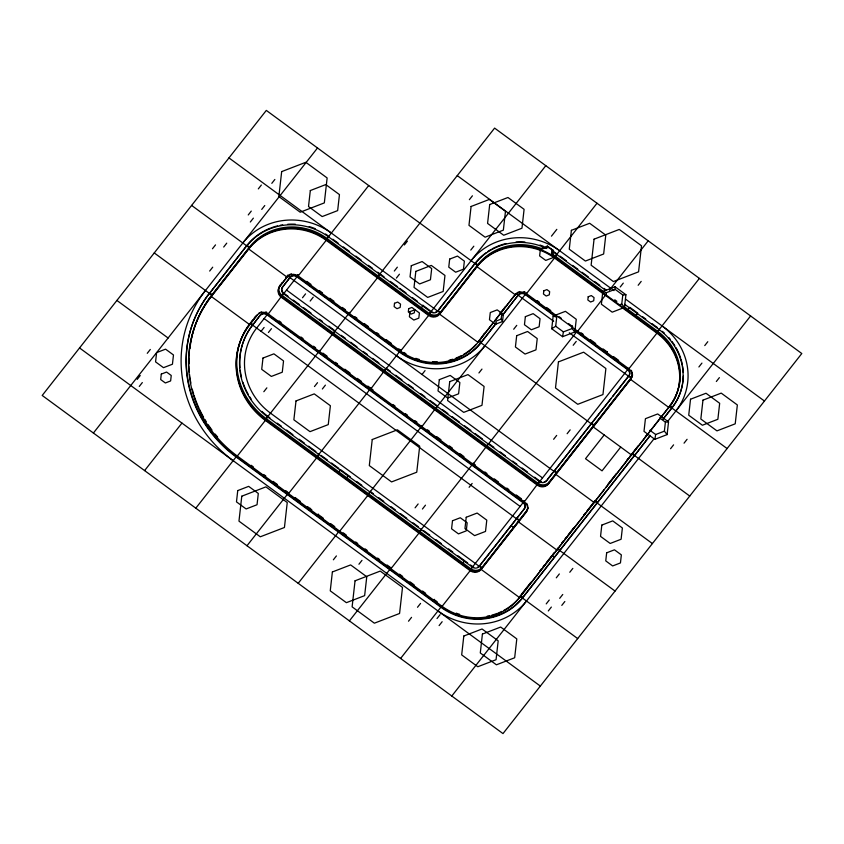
<?xml version="1.0" encoding="UTF-8"?>
<svg xmlns="http://www.w3.org/2000/svg" width="844" height="844" viewBox="0 0 844 844"><rect width="100%" height="100%" fill="white"/><g stroke="black" fill="none" stroke-linecap="round" stroke-linejoin="round"><path stroke-width="1.27" d="M502.518 321.543L503.319 314.379L497.2 309.885L490.269 312.554L489.457 319.728L495.586 324.223L502.518 321.543L501.157 319.116L501.737 314.021L499.996 312.744M540.434 248.758L539.622 255.922L545.751 260.416L552.683 257.747L553.485 250.573L547.366 246.079L540.434 248.758L542.629 248.927L547.545 247.028L553.485 250.573M551.322 255.31L551.892 250.225M551.723 328.749L553.158 316.057L565.427 311.331L576.262 319.285L574.838 331.966L562.568 336.703L551.723 328.749L555.7 326.248L556.713 317.238L553.158 316.057M574.838 331.966L572.105 328.538L572.401 325.963M602.806 291.518L601.382 304.209L612.216 312.164L624.486 307.427L625.921 294.735L615.076 286.781L602.806 291.518L606.372 292.689L615.086 289.334L622.777 294.978L625.921 294.735M606.076 295.263L606.372 292.689M624.486 307.427L621.764 303.988L622.777 294.978M667.108 434.597L668.543 421.905L657.698 413.95L645.428 418.687L644.004 431.379L654.849 439.334L667.108 434.597L664.386 431.157L665.399 422.148L659.628 417.917M562.568 336.703L563.402 331.892L572.105 328.538M654.849 439.334L655.672 434.523L664.386 431.157M495.586 324.223L496.24 321.015L501.157 319.116M649.975 435.926L522.489 598.069A58.827 55.419 20.3 0 1 440.863 607.226L236.067 456.952A122.633 115.522 20.3 0 1 209.449 293.438L247.028 245.33A58.827 55.419 20.3 0 1 262.716 231.805M209.449 293.438L247.028 245.33L249.423 247.092A55.831 52.602 20.3 0 1 326.913 238.398L429.311 313.535A7.976 7.512 20.3 0 0 440.378 312.291L477.725 264.784A55.831 52.602 20.3 0 1 541.363 248.547M477.525 567.231A4.99 4.695 20.3 0 0 479.519 565.765L524.335 508.763L479.297 566.366A4.99 4.695 20.3 0 1 472.376 567.147L267.58 416.862A68.797 64.809 20.3 0 1 252.651 325.14L260.342 315.034A4.99 4.695 20.3 0 1 267.263 314.253L523.259 502.117A4.99 4.695 20.3 0 1 524.683 508.246M252.651 325.14L260.342 315.034M260.121 315.635A4.99 4.695 20.3 0 1 267.042 314.865L267.263 314.253M632.62 374.863A7.976 7.512 20.3 0 1 631.323 377.5L630.605 379.42L548.431 483.939A7.976 7.512 20.3 0 1 543.262 486.766L542.228 486.819A7.976 7.512 20.3 0 1 537.364 485.184L281.379 297.331A7.976 7.512 20.3 0 1 278.446 293.248L278.214 292.267A7.976 7.512 20.3 0 1 279.638 286.696L281.854 282.867M574.553 329.983L627.841 369.092A4.99 4.695 20.3 0 1 628.917 375.738L546.522 480.858A4.99 4.695 20.3 0 1 539.611 481.629L283.616 293.775A4.99 4.695 20.3 0 1 282.529 287.129L290.231 277.032A4.99 4.695 20.3 0 1 297.141 276.252L399.539 351.389A58.827 55.419 20.3 0 0 481.175 342.231L495.787 323.642M282.529 287.129L289.998 277.634L290.231 277.032L287.825 275.271L287.118 277.191L279.638 286.696M283.616 293.775L283.837 293.174L288.015 296.244M289.998 277.634A4.99 4.695 20.3 0 1 296.919 276.853L298.312 274.764M236.067 456.952L236.288 456.351A122.633 115.522 20.3 0 1 209.671 292.836L212.076 294.598L211.359 296.518A119.637 112.706 20.3 0 0 237.322 456.045L442.119 606.33A55.831 52.602 20.3 0 0 519.598 597.636L669.503 406.281L727.095 448.544M246.807 245.931A58.827 55.419 20.3 0 1 328.432 236.774L328.664 236.162L326.195 240.318L298.185 275.956A7.976 7.512 20.3 0 0 287.118 277.191L248.716 249.012L249.423 247.092L212.076 294.598A119.637 112.706 20.3 0 0 189.921 348.572M267.58 416.862L267.801 416.261A68.797 64.809 20.3 0 1 261.872 411.397M318.241 352.433L319.633 350.344M334.815 331.344L335.036 330.743L319.496 351.526M348.118 314.422L349.511 312.333M287.266 494.521L287.488 493.919M379.631 274.342L379.863 273.741L377.764 272.201M318.779 454.431L319 453.829L316.542 457.986L288.521 493.613M369.44 390.002L370.832 387.913M386.014 368.923L386.236 368.322L390.413 371.381M296.919 276.853L399.317 351.99L400.71 349.912M338.465 532.089L338.687 531.488M369.978 492.01L370.199 491.398L373.333 493.698M328.432 236.774L430.83 311.911A4.99 4.695 20.3 0 0 437.751 311.13L437.973 310.529L440.378 312.291L439.661 314.221A7.976 7.512 20.3 0 1 428.594 315.466L326.195 240.318A55.831 52.602 20.3 0 0 248.716 249.012L211.359 296.518L249.761 324.697A71.782 67.625 20.3 0 0 265.343 420.417L470.14 570.702A7.976 7.512 20.3 0 0 481.207 569.457L519.598 597.636L520.094 596.307L577.686 638.581M437.751 311.13L475.33 263.022A58.827 55.419 20.3 0 1 485.849 252.873M420.639 427.57L422.021 425.481M437.213 406.491L437.435 405.89L421.894 426.674M389.664 569.658L391.046 567.569M484.456 333.243L478.063 342.4A55.831 52.602 20.3 0 1 400.583 351.093L298.185 275.956M399.317 351.99A58.827 55.419 20.3 0 0 480.953 342.833L481.175 342.231L478.77 340.47M421.177 529.578L421.399 528.977L418.94 533.123L390.92 568.761M502.876 314.949L518.522 294.725A4.99 4.695 20.3 0 1 525.443 293.944L555.742 316.183M518.3 295.326A4.99 4.695 20.3 0 1 525.221 294.545L525.443 293.944M471.838 465.139L473.22 463.061M605.844 290.505L556.734 254.466L556.956 253.865L554.497 258.021L526.477 293.649A7.976 7.512 20.3 0 0 515.41 294.894L477.018 266.715L477.725 264.784L475.33 263.022M488.412 444.06L488.634 443.459L473.094 464.242M440.863 607.226L441.085 606.625A58.827 55.419 20.3 0 0 522.71 597.468L633.96 455.982M472.376 567.147L472.598 566.546L470.509 565.016M479.297 566.366L479.519 565.765L481.913 567.527L481.207 569.457L526.023 512.445L526.74 510.514A7.976 7.512 20.3 0 0 528.038 507.888M576.42 332.125L576.642 331.523M516.644 518.86L516.866 518.258L519.271 520.02L518.554 521.951L556.956 550.13L557.662 548.199L560.068 549.961L559.846 550.562M524.113 509.365A4.99 4.695 20.3 0 0 523.037 502.718L524.419 500.629M606.182 294.261L577.676 331.217M539.611 481.629L539.833 481.027L524.293 501.811A7.976 7.512 20.3 0 1 527.226 505.894L527.447 506.875A7.976 7.512 20.3 0 1 526.023 512.445M546.522 480.858L546.754 480.257A4.99 4.695 20.3 0 1 545.857 481.112M548.431 483.939L549.149 482.019L631.323 377.5L628.917 375.738L612.681 396.395M554.002 471.353L611.056 398.452M522.489 598.069L522.71 597.468L520.315 595.706M591.349 423.846L591.57 423.245L593.976 425.007L593.258 426.937L631.66 455.106L632.145 453.787L689.748 496.05M628.696 376.34A4.99 4.695 20.3 0 0 627.619 369.693L627.841 369.092M662.962 419.405L671.898 408.042A58.827 55.419 20.3 0 0 659.132 329.603L659.354 329.002L656.896 333.158L628.875 368.786A7.976 7.512 20.3 0 1 630.605 379.42L669.007 407.599A55.831 52.602 20.3 0 0 656.896 333.158L554.497 258.021A55.831 52.602 20.3 0 0 477.018 266.715L439.661 314.221L478.063 342.4L515.906 293.564L553.653 321.269M597.193 503.056L597.415 502.454L595.02 500.692L594.303 502.623L555.911 474.444L556.618 472.513L554.223 470.752M634.551 455.549L650.196 435.325M671.898 408.042L672.119 407.441A58.827 55.419 20.3 0 0 683.334 376.055M258.317 188.887L261.355 185.026M212.466 248.758L215.515 244.887M271.81 183.338L274.849 179.466M248.242 214.956L251.28 211.095M223.702 247.028L226.741 243.156M209.671 271.051L212.72 267.179M147.257 353.319L150.306 349.458M250.33 222.004L253.369 218.142M261.735 209.407L264.773 205.535M93.399 433.025L317.513 147.974M137.192 379.389L140.231 375.527M139.281 386.436L142.32 382.575M251.217 321.828L252.715 319.929M254.213 318.019L255.7 316.12M285.588 278.119L287.825 275.271M257.504 314.474L250.024 323.98A71.782 67.625 20.3 0 0 265.607 419.69L470.403 569.974A7.976 7.512 20.3 0 0 481.47 568.729L526.297 511.728A7.976 7.512 20.3 0 0 527.722 506.147L527.489 505.176M283.837 293.174L268.297 313.957A7.976 7.512 20.3 0 0 263.444 312.322L262.41 312.375A7.976 7.512 20.3 0 0 257.23 315.202L249.761 324.697L250.478 322.777L252.873 324.539A68.797 64.809 20.3 0 0 239.97 367.752M144.598 470.593L181.945 423.087M268.213 313.377L256.65 328.073A63.806 60.114 20.3 0 0 270.502 413.149L481.692 568.128M281.864 296.001L298.09 275.366M326.681 239L368.701 185.553M261.07 331.323L264.119 327.451M268.413 332.515L271.452 328.654M302.511 297.742L305.56 293.87M310.17 301.055L313.219 297.193M263.824 391.721L266.862 387.86M379.863 273.741L377.395 277.887L349.384 313.525M195.797 508.172L237.238 455.465M265.828 419.088L319.401 350.946M333.063 333.58L349.289 312.945M377.88 276.568L494.605 128.109L801.8 353.531L502.992 733.594L42.2 395.456L266.314 110.406L477.504 265.385M237.322 456.045L265.343 420.417L267.801 416.261L269.89 417.791M404.381 244.96L407.42 241.099M394.306 271.029L397.345 267.168M396.395 278.077L399.434 274.216M314.464 386.563L317.513 382.691M469.369 199.68L472.418 195.808M322.366 388.989L325.404 385.128M421.367 307.712L423.118 305.486M470.783 250.056L473.832 246.195M386.236 368.322L370.695 389.095M431.052 311.309L428.594 315.466L400.583 351.093M246.997 545.741L288.426 493.033M317.027 456.657L371.191 387.776M384.263 371.149L400.489 350.513M429.079 314.137L545.804 165.677M438.785 309.495L474.518 264.056M309.115 509.787L310.286 508.31M338.877 471.933L340.628 469.707L350.344 476.839M422 374.493L425.038 370.621M317.059 515.61L318.22 514.133M346.821 477.757L348.572 475.531M551.459 236.162L556.808 229.357M500.692 312.586L505.567 306.393M478.326 341.672L492.949 323.083M494.563 321.015L515.684 294.166A7.976 7.512 20.3 0 1 516.349 293.438M503.098 314.348L518.522 294.725L516.929 293.554M480.953 342.833L496.377 323.21M370.199 491.398L367.741 495.555L339.721 531.192M298.196 583.309L339.626 530.602M368.227 494.236L421.8 426.083M435.462 408.718L526.392 293.068M554.983 256.692L597.003 203.246M478.928 372.964L481.966 369.092M513.701 329.234L516.75 325.362M333.369 559.794L336.408 555.932M358.932 564.235L361.971 560.374M415.09 507.835L418.139 503.963M422.433 509.027L425.471 505.166M349.395 620.878L391.416 567.432M419.426 531.804L472.999 463.662M486.661 446.286L577.591 330.637M609.389 290.178L648.203 240.814M573.181 345.27L576.23 341.409M620.245 286.981L623.283 283.109M469.106 487.294L472.144 483.433M638.159 285.272L641.197 281.4M628.031 309.537L629.782 307.311M606.214 353.214L607.374 351.737M635.975 315.361L637.726 313.135L630.099 307.532M417.506 607.279L420.555 603.418M408.507 621.205L411.545 617.344M553.632 439.281L556.671 435.42M433.141 600.801L434.312 599.314M462.913 562.948L464.654 560.722L467.639 562.906M567.126 433.732L570.164 429.86M472.598 566.546L470.14 570.702L442.119 606.33M400.594 658.447L442.024 605.749M470.625 569.373L524.198 501.231M537.86 483.855L628.78 368.206M657.381 331.829L699.402 278.383M437.023 618.536L440.062 614.675M547.492 479.308L552.725 472.651M526.74 510.514L481.913 567.527A7.976 7.512 20.3 0 1 470.846 568.772L266.05 418.487A71.782 67.625 20.3 0 1 249.697 323.779M439.112 625.583L442.151 621.722M604.188 434.955L585.514 458.714L602.046 470.846L620.72 447.088M704.751 345.586L707.789 341.714M698.895 366.971L701.934 363.099M521.128 594.672L530.876 582.286M539.801 570.924L541.426 568.856M543.051 566.788L544.675 564.72M546.3 562.663L551.987 555.426M552.598 554.645L554.044 552.799M561.724 543.04L563.349 540.972M564.974 538.905L566.598 536.837M568.223 534.769L573.909 527.542M583.647 515.146L585.272 513.089M586.896 511.021L594.208 501.726M608.007 484.171L616.131 473.843M626.681 460.413L628.305 458.345M629.93 456.277L632.367 453.186L634.772 454.948M633.179 452.152L638.053 445.959M645.365 436.654L646.989 434.597M604.315 489.499L519.872 596.908A55.831 52.602 20.3 0 1 503.952 610.317M605.939 487.442L669.271 406.882A55.831 52.602 20.3 0 0 657.159 332.441L554.761 257.293A55.831 52.602 20.3 0 0 477.282 265.987L439.924 313.493A7.976 7.512 20.3 0 1 428.857 314.738L326.459 239.601A55.831 52.602 20.3 0 0 248.98 248.294L211.633 295.801A119.637 112.706 20.3 0 0 188.834 364.587M663.194 418.793L672.119 407.441L669.725 405.679A55.831 52.602 20.3 0 0 673.607 399.972M451.793 696.026L653.973 438.859M667.783 421.304L750.601 315.962M556.291 577.823L559.34 573.952M716.345 381.499L719.383 377.627M569.784 572.264L572.823 568.402M546.226 603.893L549.265 600.021M670.547 448.723L673.586 444.862M548.305 610.94L551.354 607.068M559.709 598.333L562.758 594.471M684.041 443.174L687.079 439.302M561.798 605.38L564.836 601.519M619.591 304.832L621.764 303.988M665.399 422.148L668.543 421.905M501.737 314.021L503.319 314.379M457.258 175.615L613.989 290.621M625.478 299.061L764.453 401.037M560.089 256.165L566.366 260.764M572.633 265.364L577.855 269.194M582.033 272.264L588.3 276.864M594.577 281.463L599.799 285.304M603.977 288.363L606.066 289.903M642.643 316.732L645.776 319.032M652.043 323.642L657.265 327.472M624.655 304.304L659.132 329.603M603.27 291.359L555.204 256.091A55.831 52.602 20.3 0 0 552.208 254.033M614.77 299.799L616.859 301.329M624.17 306.699L657.603 331.228A55.831 52.602 20.3 0 1 674.166 398.969M537.195 300.591L539.284 302.131M546.606 307.49L550.784 310.56M559.139 316.69L561.228 318.23M568.539 323.6L572.728 326.66M581.083 332.8L583.172 334.329M590.484 339.699L595.706 343.529M603.027 348.899L607.205 351.969M613.472 356.569L618.694 360.399M526.477 293.649L628.875 368.786M525.221 294.545L554.476 316.015M574.331 330.584L627.619 369.693M569.32 332.768L631.101 378.101M555.7 326.248L563.402 331.892M649.901 430.282L655.672 434.523M228.956 157.912L440.157 312.892M478.548 341.071L593.743 425.608M332.842 239.232L338.064 243.072M343.286 246.902L349.553 251.501M355.83 256.101L361.053 259.931M368.364 265.301L372.542 268.371M380.908 274.5L384.041 276.8M390.308 281.4L397.619 286.77M399.708 288.31L405.985 292.91M412.252 297.51L417.474 301.34M422.696 305.169L430.06 310.581M306.805 281.358L310.993 284.428M319.348 290.568L322.482 292.868M329.793 298.227L333.971 301.297M342.337 307.438L345.47 309.737M354.87 316.637L356.959 318.167M364.281 323.537L368.459 326.596M376.814 332.736L378.903 334.266M386.214 339.636L391.447 343.466M398.758 348.836L400.847 350.365M191.609 205.419L249.202 247.693M287.604 275.872L556.396 473.115M594.798 501.294L652.391 543.557M286.538 290.062L542.523 477.926M293.237 300.074L299.514 304.673M303.692 307.743L311.003 313.113M319.359 319.243L322.503 321.543M328.77 326.143L333.992 329.983M341.303 335.342L345.481 338.412M350.714 342.253L356.98 346.852M363.247 351.452L367.425 354.512M372.647 358.352L378.924 362.952M395.636 375.221L401.913 379.821M408.179 384.421L413.402 388.251M420.713 393.62L424.891 396.691M430.123 400.52L436.39 405.12M442.657 409.72L447.879 413.56M452.057 416.619L459.379 421.989M464.601 425.819L470.868 430.429M475.045 433.489L482.367 438.859M489.678 444.229L493.856 447.288M500.123 451.899L505.345 455.728M512.667 461.098L516.844 464.158M522.067 467.998L527.289 471.828M534.611 477.198L538.788 480.268M279.016 320.899L281.105 322.44M300.96 337.009L303.049 338.539M313.493 346.209L315.593 347.739M322.904 353.108L327.082 356.168M335.437 362.308L337.526 363.838M344.848 369.208L350.07 373.037M357.381 378.407L361.559 381.477M367.826 386.077L373.059 389.907M392.903 404.476L395.003 406.017M405.447 413.676L407.536 415.216M414.847 420.576L416.936 422.116M427.391 429.786L429.48 431.316M436.791 436.686L440.969 439.745M449.335 445.885L452.468 448.185M459.78 453.555L463.957 456.615M473.368 463.514L475.457 465.055M484.857 471.954L486.946 473.484M494.257 478.854L498.435 481.924M506.801 488.054L508.89 489.583M516.201 494.953L521.423 498.793M268.297 313.957L524.293 501.811M267.042 314.865L523.037 502.718M264.119 318.568L520.115 506.421M154.252 252.936L211.855 295.2M250.257 323.379L519.049 520.621M557.441 548.8L615.044 591.064M511.074 525.622L513.479 527.384M551.87 555.563L554.276 557.325M116.905 300.443L168.104 338.011M277.212 423.161L281.39 426.231M286.612 430.06L292.879 434.66M299.145 439.26L304.378 443.1M308.556 446.159L315.867 451.529M321.089 455.37L327.366 459.969M331.544 463.029L338.855 468.399M356.622 481.439L361.844 485.268M378.555 497.538L383.788 501.368M391.099 506.738L395.277 509.808M400.499 513.637L406.776 518.237M413.043 522.837L418.265 526.677M423.488 530.507L429.754 535.107M436.031 539.706L441.254 543.547M448.565 548.906L452.743 551.976M457.965 555.806L464.242 560.405M251.174 465.287L253.263 466.827M263.718 474.497L265.807 476.027M273.118 481.397L277.296 484.456M285.662 490.596L287.751 492.126M295.062 497.496L300.285 501.325M307.596 506.695L311.784 509.765M318.051 514.365L323.273 518.195M330.584 523.565L334.762 526.635M343.128 532.764L346.262 535.064M355.662 541.964L357.75 543.504M365.072 548.864L367.161 550.404M377.606 558.063L379.694 559.604M387.006 564.974L391.194 568.033M399.55 574.173L402.683 576.473M409.994 581.832L414.172 584.903M422.538 591.043L425.671 593.343M435.071 600.242L437.16 601.772M236.288 456.351L441.085 606.625M79.547 347.95L540.339 686.088M547.366 246.079L547.545 247.028M615.076 286.781L615.086 289.334M251.111 398.969A68.797 64.809 20.3 0 1 249.75 396.859M248.452 394.707A68.797 64.809 20.3 0 1 245.604 389.147M245.098 388.008A68.797 64.809 20.3 0 1 242.893 382.195M241.542 377.447A68.797 64.809 20.3 0 1 240.223 370.189M233.144 460.655A127.613 120.228 20.3 0 1 205.451 290.505M189.278 363.384A119.637 112.706 20.3 0 1 189.267 358.436M217.625 436.992A119.637 112.706 20.3 0 1 215.136 434.059M211.971 430.018A119.637 112.706 20.3 0 1 208.268 424.796M206.189 421.589A119.637 112.706 20.3 0 1 204.86 419.415M203.583 417.21A119.637 112.706 20.3 0 1 199.511 409.308M198.973 408.169A119.637 112.706 20.3 0 1 193.993 395.224M193.624 394.032A119.637 112.706 20.3 0 1 192.274 389.2M190.892 383.102A119.637 112.706 20.3 0 1 190.427 380.644M190.227 379.42A119.637 112.706 20.3 0 1 189.541 374.493M189.278 372.014A119.637 112.706 20.3 0 1 188.877 365.821M242.808 242.998A63.806 60.114 20.3 0 1 331.354 233.06M280.356 284.766A7.976 7.512 20.3 0 0 278.931 290.347L279.153 291.317A7.976 7.512 20.3 0 0 282.086 295.4L538.082 483.253A7.976 7.512 20.3 0 0 542.945 484.889L543.969 484.836A7.976 7.512 20.3 0 0 549.149 482.019M283.341 292.762A4.99 4.695 20.3 0 1 282.529 291.771M282.234 291.212A4.99 4.695 20.3 0 1 282.761 286.527M263.792 231.203A58.827 55.419 20.3 0 1 270.565 228.07M271.736 227.637A58.827 55.419 20.3 0 1 277.739 225.823M280.197 225.274A58.827 55.419 20.3 0 1 282.687 224.842M287.72 224.272A58.827 55.419 20.3 0 1 295.358 224.219M309.21 226.593A58.827 55.419 20.3 0 1 315.266 228.692M325.499 233.999A58.827 55.419 20.3 0 1 327.62 235.423M258.929 313.103A7.976 7.512 20.3 0 1 259.773 312.565M260.69 312.132A7.976 7.512 20.3 0 1 261.661 311.837M265.765 311.89A7.976 7.512 20.3 0 1 266.757 312.227M291.549 273.825A7.976 7.512 20.3 0 0 287.382 276.473L279.913 285.968A7.976 7.512 20.3 0 0 278.488 291.549L278.71 292.52A7.976 7.512 20.3 0 0 281.643 296.603L537.639 484.467A7.976 7.512 20.3 0 0 542.492 486.091L543.525 486.038A7.976 7.512 20.3 0 0 548.706 483.222L630.879 378.703A7.976 7.512 20.3 0 0 632.082 372.151M297.573 274.669A7.976 7.512 20.3 0 1 298.449 275.228M545.329 481.449A4.99 4.695 20.3 0 1 544.148 481.903M541.584 481.871A4.99 4.695 20.3 0 1 540.382 481.386M526.656 503.341A7.976 7.512 20.3 0 1 527.131 504.237M484.952 345.766A63.806 60.114 20.3 0 1 396.406 355.704M526.487 601.002A63.806 60.114 20.3 0 1 437.941 610.94M662.055 325.9A63.806 60.114 20.3 0 1 675.896 410.975M471.1 260.69A63.806 60.114 20.3 0 1 559.656 250.752M473.737 567.179A4.99 4.695 20.3 0 1 473.146 566.894M501.863 611.394A55.831 52.602 20.3 0 1 498.625 612.849M497.527 613.293A55.831 52.602 20.3 0 1 491.873 615.128M489.552 615.698A55.831 52.602 20.3 0 1 487.199 616.162M459.685 614.348A55.831 52.602 20.3 0 1 456.224 613.145M662.371 331.365A58.827 55.419 20.3 0 1 664.291 333.032M668.754 337.537A58.827 55.419 20.3 0 1 670.4 339.457M671.951 341.451A58.827 55.419 20.3 0 1 674.799 345.597M676.076 347.749A58.827 55.419 20.3 0 1 680.602 357.962M680.971 359.143A58.827 55.419 20.3 0 1 682.437 365.114M682.648 366.328A58.827 55.419 20.3 0 1 683.281 372.404M631.238 370.316A7.976 7.512 20.3 0 1 631.723 371.212M476.09 344.32A55.831 52.602 20.3 0 1 463.44 354.512M461.373 355.63A55.831 52.602 20.3 0 1 455.982 358.056M452.616 359.227A55.831 52.602 20.3 0 1 449.177 360.188M437.287 361.781A55.831 52.602 20.3 0 1 432.455 361.707M419.31 359.46A55.831 52.602 20.3 0 1 415.828 358.331M405.922 353.699A55.831 52.602 20.3 0 1 403.843 352.433M475.109 263.623A58.827 55.419 20.3 0 1 546.87 248.547M552.493 251.617A58.827 55.419 20.3 0 1 556.734 254.466M487.864 251.459A58.827 55.419 20.3 0 1 491.018 249.507M492.094 248.896A58.827 55.419 20.3 0 1 506.041 243.515M516.022 241.975A58.827 55.419 20.3 0 1 524.936 242.006M539.96 245.055A58.827 55.419 20.3 0 1 543.568 246.395M553.801 251.691A58.827 55.419 20.3 0 1 555.922 253.116M517.108 292.794A7.976 7.512 20.3 0 1 517.952 292.256M518.87 291.824A7.976 7.512 20.3 0 1 519.841 291.528M523.945 291.581A7.976 7.512 20.3 0 1 524.936 291.908M437.561 310.993A4.99 4.695 20.3 0 1 435.367 312.185M432.814 312.153A4.99 4.695 20.3 0 1 432.191 311.942M156.615 352.613L155.57 361.876L163.483 367.678L172.44 364.228L173.474 354.965L165.572 349.163L156.615 352.613M161.299 374.092L160.677 379.557L165.35 382.976L170.625 380.939L171.248 375.485L166.574 372.056L161.299 374.092M237.744 490.586L236.478 501.874L246.121 508.953L257.04 504.744L258.306 493.445L248.663 486.366L237.744 490.586M241.785 496.188L238.968 521.149L260.3 536.795L284.439 527.489L287.245 502.528L265.923 486.872L241.785 496.188M281.674 171.606L278.858 196.568L300.19 212.213L324.328 202.898L327.134 177.936L305.813 162.291L281.674 171.606M262.98 358.056L261.714 369.345L271.357 376.424L282.276 372.215L283.542 360.926L273.899 353.847L262.98 358.056M310.318 190.544L308.514 206.548L322.176 216.57L337.653 210.61L339.457 194.605L325.784 184.572L310.318 190.544M296.001 400.932L293.87 419.816L310.001 431.653L328.263 424.606L330.384 405.721L314.253 393.884L296.001 400.932M332.378 571.958L330.257 590.842L346.388 602.679L364.64 595.632L366.771 576.758L350.64 564.921L332.378 571.958M355.05 580.799L352.117 606.857L374.377 623.188L399.571 613.472L402.504 587.413L380.243 571.082L355.05 580.799M372.236 439.534L369.303 465.593L391.563 481.924L416.757 472.207L419.69 446.149L397.429 429.818L372.236 439.534M394.507 303.291L394.127 306.604L396.965 308.682L400.161 307.448L400.541 304.135L397.703 302.057L394.507 303.291M411.292 265.723L410.036 276.927L419.605 283.953L430.429 279.775L431.695 268.571L422.127 261.545L411.292 265.723M408.686 308.682L408.306 311.985L411.133 314.063L414.341 312.829L414.71 309.516L411.883 307.438L408.686 308.682M409.984 311.647L409.393 316.827L413.813 320.066L418.824 318.135L419.405 312.966L414.984 309.716L409.984 311.647M415.828 271.388L414.024 287.393L427.697 297.415L443.163 291.454L444.967 275.45L431.295 265.417L415.828 271.388M449.673 259.087L448.765 267.147L455.654 272.211L463.462 269.194L464.369 261.134L457.48 256.08L449.673 259.087M439.302 379.652L438.025 390.941L447.668 398.02L458.587 393.81L459.864 382.522L450.211 375.443L439.302 379.652M449.715 381.646L447.584 400.531L463.715 412.368L481.977 405.32L484.097 386.447L467.966 374.609L449.715 381.646M471.089 206.474L468.969 225.348L485.1 237.185L503.351 230.148L505.482 211.264L489.351 199.427L471.089 206.474M452.489 520.759L451.582 528.819L458.471 533.883L466.268 530.865L467.175 522.805L460.286 517.752L452.489 520.759M489.699 204.533L487.579 223.417L503.71 235.254L521.961 228.207L524.092 209.333L507.961 197.496L489.699 204.533M466.226 517.266L464.96 528.555L474.602 535.634L485.522 531.425L486.788 520.136L477.145 513.057L466.226 517.266M463.799 636.028L461.679 654.902L477.799 666.739L496.061 659.702L498.182 640.818L482.061 628.98L463.799 636.028M482.409 634.087L480.289 652.971L496.42 664.808L514.671 657.761L516.802 638.887L500.671 627.05L482.409 634.087M516.676 335.701L515.41 346.989L525.052 354.069L535.972 349.859L537.238 338.571L527.595 331.492L516.676 335.701M525.358 316.658L524.451 324.729L531.34 329.782L539.137 326.776L540.044 318.705L533.155 313.651L525.358 316.658M543.81 290.8L543.441 294.007L546.195 296.033L549.296 294.83L549.666 291.613L546.912 289.597L543.81 290.8M571.388 230.328L569.267 249.212L585.398 261.049L603.65 254.002L605.781 235.117L589.65 223.28L571.388 230.328M558.433 361.897L555.5 387.955L577.76 404.297L602.954 394.57L605.886 368.512L583.626 352.18L558.433 361.897M594.06 239.168L591.127 265.216L613.388 281.558L638.581 271.831L641.514 245.783L619.253 229.441L594.06 239.168M588.194 296.772L587.835 299.989L590.578 302.004L593.691 300.802L594.049 297.594L591.306 295.579L588.194 296.772M601.814 525.095L600.538 536.383L610.18 543.462L621.1 539.253L622.376 527.964L612.723 520.885L601.814 525.095M606.657 552.82L605.749 560.891L612.639 565.944L620.446 562.937L621.353 554.877L614.464 549.813L606.657 552.82M690.529 399.223L688.725 415.216L702.398 425.249L717.875 419.278L719.668 403.284L706.006 393.251L690.529 399.223M702.957 400.151L700.836 419.035L716.967 430.873L735.219 423.825L737.35 404.951L721.219 393.114L702.957 400.151"/></g></svg>
